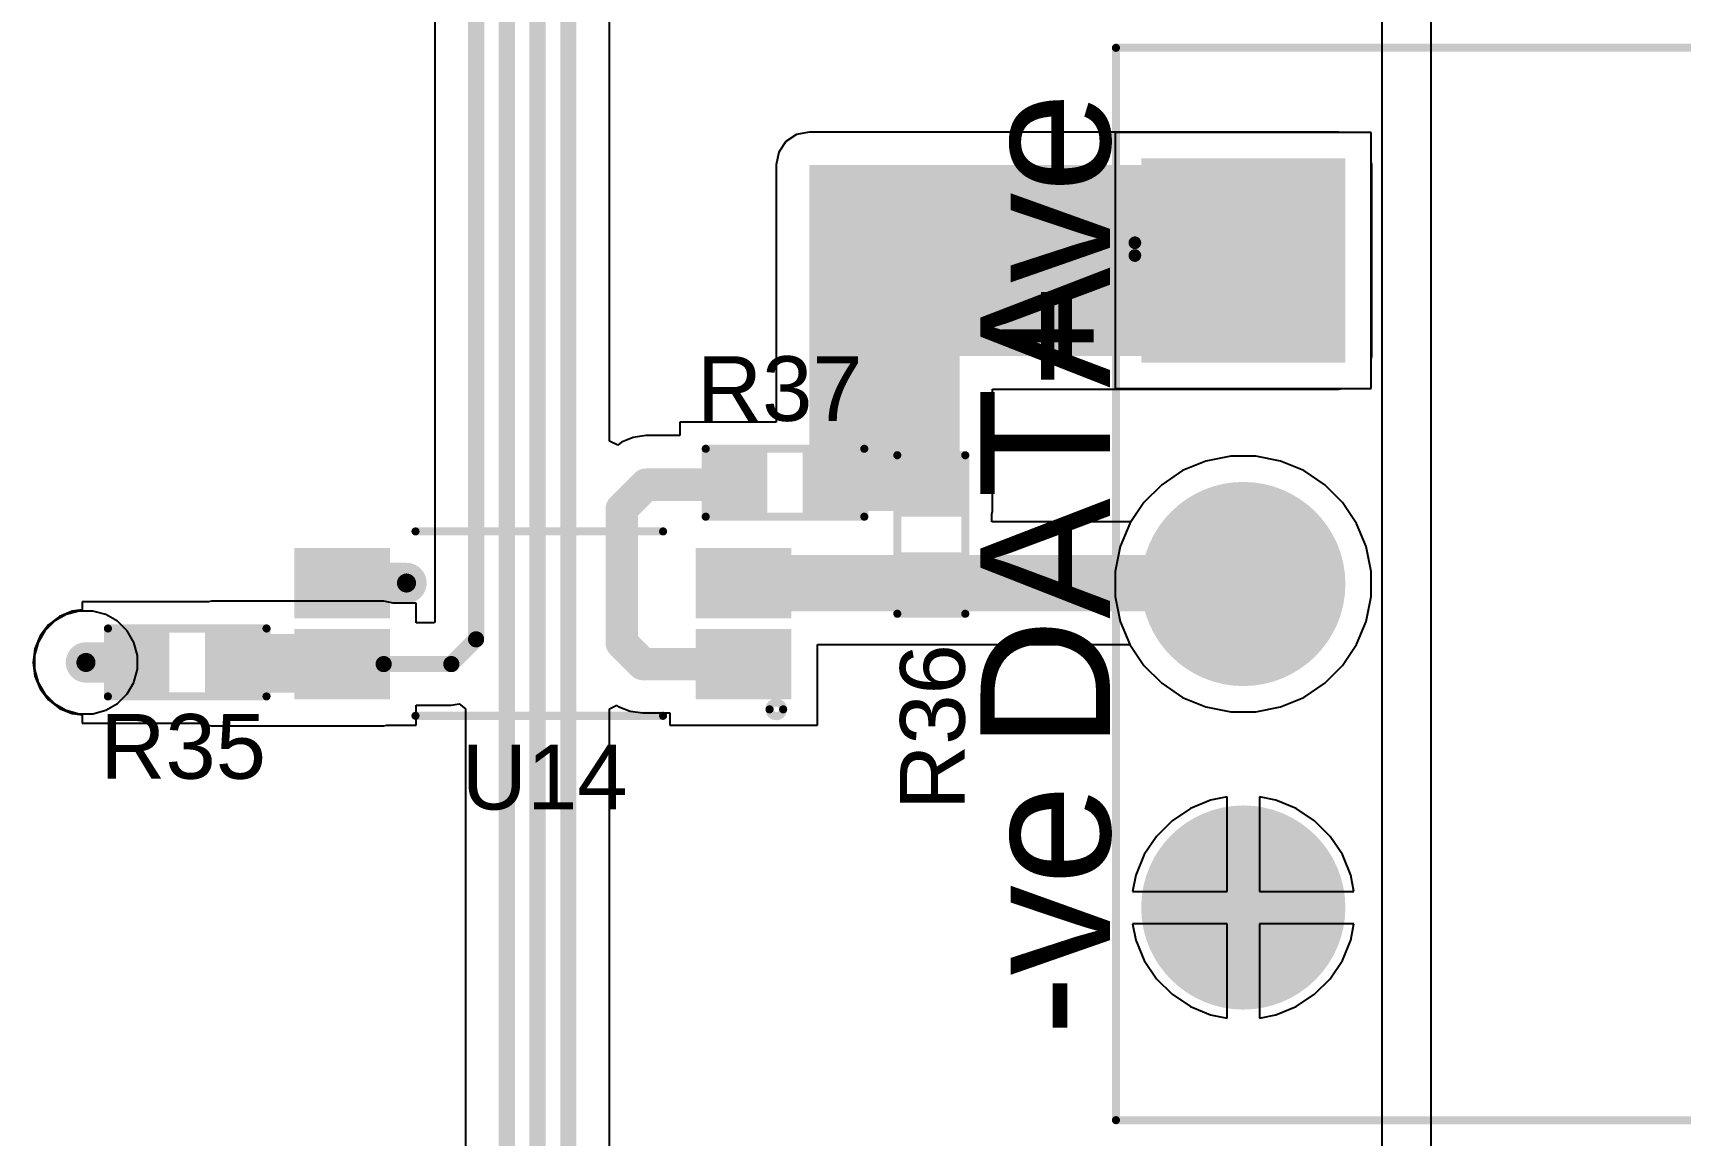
# Model space of a CAD drawing. Header units: millimetres. Extents: x 0 to 214, y 0 to 214.
# Drawn here: x 6.733 to 7.751, y 1.488 to 2.169 of the extents above; entities that cross this region are included whole.
import ezdxf

# ---------------------------------------------------------------- set-up
doc = ezdxf.new("R2010")
doc.units = ezdxf.units.MM
doc.header["$MEASUREMENT"] = 0
for name, color, linetype in [('BottomLayer', 5, 'Continuous'), ('BottomSolder', 6, 'Continuous'), ('MultiLayer', 9, 'Continuous'), ('PadHoleLayer', 156, 'Continuous'), ('TopLayer', 1, 'Continuous'), ('TopOverlay', 2, 'Continuous'), ('TopPaste', 8, 'Continuous'), ('TopSolder', 216, 'Continuous'), ('ViaHoleLayer', 16, 'Continuous')]:
    doc.layers.add(name, color=color, linetype=linetype)
doc.styles.add('Arial', font='', dxfattribs={"height": 0.2})
doc.styles.get('Arial').set_extended_font_data('Arial')

# ---------------------------------------------------------------- blocks, each defined once
blk = doc.blocks.new('PS2801C_1_F3_A_253')
at = {"layer": 'TopLayer'}
for points in [[(-0.1496, 0.0427), (-0.0984, 0.0427), (-0.0984, 0.0073), (-0.1496, 0.0073)], [(0.0984, 0.0427), (0.1496, 0.0427), (0.1496, 0.0073), (0.0984, 0.0073)], [(-0.1496, -0.0073), (-0.0984, -0.0073), (-0.0984, -0.0427), (-0.1496, -0.0427)], [(0.0984, -0.0073), (0.1496, -0.0073), (0.1496, -0.0427), (0.0984, -0.0427)]]:
    blk.add_hatch(color=1, dxfattribs=at).paths.add_polyline_path(points)
at = {"layer": 'TopPaste'}
for points in [[(-0.1496, 0.0427), (-0.0984, 0.0427), (-0.0984, 0.0073), (-0.1496, 0.0073)], [(0.0984, 0.0427), (0.1496, 0.0427), (0.1496, 0.0073), (0.0984, 0.0073)], [(-0.1496, -0.0073), (-0.0984, -0.0073), (-0.0984, -0.0427), (-0.1496, -0.0427)], [(0.0984, -0.0073), (0.1496, -0.0073), (0.1496, -0.0427), (0.0984, -0.0427)]]:
    blk.add_hatch(color=8, dxfattribs=at).paths.add_polyline_path(points)
at = {"layer": 'TopSolder'}
for points in [[(-0.1536, 0.0467), (-0.0944, 0.0467), (-0.0944, 0.0033), (-0.1536, 0.0033)], [(0.0944, 0.0467), (0.1536, 0.0467), (0.1536, 0.0033), (0.0944, 0.0033)], [(-0.1536, -0.0033), (-0.0944, -0.0033), (-0.0944, -0.0467), (-0.1536, -0.0467)], [(0.0944, -0.0033), (0.1536, -0.0033), (0.1536, -0.0467), (0.0944, -0.0467)]]:
    blk.add_hatch(color=216, dxfattribs=at).paths.add_polyline_path(points)
at = {"layer": 'TopOverlay'}
for points, const_width in [([(-0.14, 0.053, 1), (-0.1484, 0.053, 1)], 0.005), ([(-0.1497, 0.053, 1), (-0.1472, 0.053, 1)], 0.0025), ([(-0.1413, 0.053, 1), (-0.1388, 0.053, 1)], 0.0025), ([(-0.0755, 0.057, 1), (-0.073, 0.057, 1)], 0.0025), ([(0.0775, 0.057, 1), (0.08, 0.057, 1)], 0.0025), ([(-0.0755, -0.057, 1), (-0.073, -0.057, 1)], 0.0025), ([(0.0775, -0.057, 1), (0.08, -0.057, 1)], 0.0025)]:
    blk.add_lwpolyline(points, format="xyb", close=True, dxfattribs=dict(at, const_width=const_width))
at = {"layer": 'TopOverlay', "const_width": 0.005}
for points in [[(0.0788, 0.057), (-0.0742, 0.057)], [(0.0788, -0.057), (-0.0742, -0.057)]]:
    blk.add_lwpolyline(points, dxfattribs=at)
blk = doc.blocks.new('TBP01R1_508_03BE_304')
at = {"layer": 'BottomLayer'}
blk.add_hatch(color=5, dxfattribs=at).paths.add_polyline_path([(-0.1591, 0.0591), (-0.0409, 0.0591), (-0.0409, -0.0591), (-0.1591, -0.0591)])
h = blk.add_hatch(color=5, dxfattribs=at)
edge = h.paths.add_edge_path()
edge.add_arc((0.1, 0), 0.0591, 0, 360)
h = blk.add_hatch(color=5, dxfattribs=at)
edge = h.paths.add_edge_path()
edge.add_arc((0.3, 0), 0.0591, 0, 360)
at = {"layer": 'BottomSolder'}
blk.add_hatch(color=6, dxfattribs=at).paths.add_polyline_path([(-0.1631, 0.0631), (-0.0369, 0.0631), (-0.0369, -0.0631), (-0.1631, -0.0631)])
h = blk.add_hatch(color=6, dxfattribs=at)
edge = h.paths.add_edge_path()
edge.add_arc((0.1, 0), 0.0631, 0, 360)
h = blk.add_hatch(color=6, dxfattribs=at)
edge = h.paths.add_edge_path()
edge.add_arc((0.3, 0), 0.0631, 0, 360)
at = {"layer": 'MultiLayer'}
blk.add_hatch(color=9, dxfattribs=at).paths.add_polyline_path([(-0.1591, 0.0591), (-0.0409, 0.0591), (-0.0409, -0.0591), (-0.1591, -0.0591)])
h = blk.add_hatch(color=9, dxfattribs=at)
edge = h.paths.add_edge_path()
edge.add_arc((0.1, 0), 0.0591, 0, 360)
h = blk.add_hatch(color=9, dxfattribs=at)
edge = h.paths.add_edge_path()
edge.add_arc((0.3, 0), 0.0591, 0, 360)
at = {"layer": 'PadHoleLayer'}
h = blk.add_hatch(color=156, dxfattribs=at)
edge = h.paths.add_edge_path()
edge.add_arc((-0.1, 0), 0.0335, 0, 360)
h = blk.add_hatch(color=156, dxfattribs=at)
edge = h.paths.add_edge_path()
edge.add_arc((0.1, 0), 0.0335, 0, 360)
h = blk.add_hatch(color=156, dxfattribs=at)
edge = h.paths.add_edge_path()
edge.add_arc((0.3, 0), 0.0335, 0, 360)
at = {"layer": 'TopLayer'}
blk.add_hatch(color=1, dxfattribs=at).paths.add_polyline_path([(-0.1591, 0.0591), (-0.0409, 0.0591), (-0.0409, -0.0591), (-0.1591, -0.0591)])
h = blk.add_hatch(color=1, dxfattribs=at)
edge = h.paths.add_edge_path()
edge.add_arc((0.1, 0), 0.0591, 0, 360)
h = blk.add_hatch(color=1, dxfattribs=at)
edge = h.paths.add_edge_path()
edge.add_arc((0.3, 0), 0.0591, 0, 360)
at = {"layer": 'TopSolder'}
blk.add_hatch(color=216, dxfattribs=at).paths.add_polyline_path([(-0.1631, 0.0631), (-0.0369, 0.0631), (-0.0369, -0.0631), (-0.1631, -0.0631)])
h = blk.add_hatch(color=216, dxfattribs=at)
edge = h.paths.add_edge_path()
edge.add_arc((0.1, 0), 0.0631, 0, 360)
h = blk.add_hatch(color=216, dxfattribs=at)
edge = h.paths.add_edge_path()
edge.add_arc((0.3, 0), 0.0631, 0, 360)
at = {"layer": 'TopOverlay'}
for points, const_width in [([(0.4315, 0.3937), (-0.2315, 0.3937)], 0.005), ([(-0.2315, -0.0787), (-0.2315, 0.3937)], 0.005), ([(0.4315, -0.0787), (0.4315, 0.3937)], 0.005), ([(-0.126, 0.32), (-0.145, 0.339)], 0.01), ([(-0.094, 0.32), (-0.075, 0.339)], 0.01), ([(0.074, 0.32), (0.055, 0.339)], 0.01), ([(0.074, 0.32), (0.055, 0.339)], 0.01), ([(0.106, 0.32), (0.125, 0.339)], 0.01), ([(0.106, 0.32), (0.125, 0.339)], 0.01), ([(0.274, 0.32), (0.255, 0.339)], 0.01), ([(0.306, 0.32), (0.325, 0.339)], 0.01), ([(-0.094, 0.32), (-0.126, 0.32)], 0.01), ([(0.106, 0.32), (0.074, 0.32)], 0.01), ([(0.106, 0.32), (0.074, 0.32)], 0.01), ([(0.306, 0.32), (0.274, 0.32)], 0.01), ([(0.4315, -0.0787), (-0.2315, -0.0787)], 0.005)]:
    blk.add_lwpolyline(points, dxfattribs=dict(at, const_width=const_width))
for points, const_width in [([(-0.2327, 0.3937, 1), (-0.2302, 0.3937, 1)], 0.0025), ([(-0.2327, 0.3937, 1), (-0.2302, 0.3937, 1)], 0.0025), ([(0.4302, 0.3937, 1), (0.4327, 0.3937, 1)], 0.0025), ([(0.4302, 0.3937, 1), (0.4327, 0.3937, 1)], 0.0025), ([(-0.1475, 0.339, 1), (-0.1425, 0.339, 1)], 0.005), ([(-0.0775, 0.339, 1), (-0.0725, 0.339, 1)], 0.005), ([(0.0525, 0.339, 1), (0.0575, 0.339, 1)], 0.005), ([(0.0525, 0.339, 1), (0.0575, 0.339, 1)], 0.005), ([(0.1225, 0.339, 1), (0.1275, 0.339, 1)], 0.005), ([(0.1225, 0.339, 1), (0.1275, 0.339, 1)], 0.005), ([(0.2525, 0.339, 1), (0.2575, 0.339, 1)], 0.005), ([(0.3225, 0.339, 1), (0.3275, 0.339, 1)], 0.005), ([(-0.1285, 0.32, 1), (-0.1235, 0.32, 1)], 0.005), ([(-0.1285, 0.32, 1), (-0.1235, 0.32, 1)], 0.005), ([(-0.0965, 0.32, 1), (-0.0915, 0.32, 1)], 0.005), ([(-0.0965, 0.32, 1), (-0.0915, 0.32, 1)], 0.005), ([(0.0715, 0.32, 1), (0.0765, 0.32, 1)], 0.005), ([(0.0715, 0.32, 1), (0.0765, 0.32, 1)], 0.005), ([(0.0715, 0.32, 1), (0.0765, 0.32, 1)], 0.005), ([(0.0715, 0.32, 1), (0.0765, 0.32, 1)], 0.005), ([(0.1035, 0.32, 1), (0.1085, 0.32, 1)], 0.005), ([(0.1035, 0.32, 1), (0.1085, 0.32, 1)], 0.005), ([(0.1035, 0.32, 1), (0.1085, 0.32, 1)], 0.005), ([(0.1035, 0.32, 1), (0.1085, 0.32, 1)], 0.005), ([(0.2715, 0.32, 1), (0.2765, 0.32, 1)], 0.005), ([(0.2715, 0.32, 1), (0.2765, 0.32, 1)], 0.005), ([(0.3035, 0.32, 1), (0.3085, 0.32, 1)], 0.005), ([(0.3035, 0.32, 1), (0.3085, 0.32, 1)], 0.005), ([(-0.1031, -0.067, 1), (-0.1109, -0.067, 1)], 0.00787), ([(-0.1129, -0.067, 1), (-0.109, -0.067, 1)], 0.00394), ([(-0.105, -0.067, 1), (-0.1011, -0.067, 1)], 0.00394), ([(-0.2327, -0.0787, 1), (-0.2302, -0.0787, 1)], 0.0025), ([(-0.2327, -0.0787, 1), (-0.2302, -0.0787, 1)], 0.0025), ([(0.4302, -0.0787, 1), (0.4327, -0.0787, 1)], 0.0025), ([(0.4302, -0.0787, 1), (0.4327, -0.0787, 1)], 0.0025)]:
    blk.add_lwpolyline(points, format="xyb", close=True, dxfattribs=dict(at, const_width=const_width))
blk = doc.blocks.new('RES_0603_412')
at = {"layer": 'TopLayer'}
for points in [[(-0.015, 0.0175), (-0.015, -0.0175), (-0.045, -0.0175), (-0.045, 0.0175)], [(0.045, 0.0175), (0.045, -0.0175), (0.015, -0.0175), (0.015, 0.0175)]]:
    blk.add_hatch(color=1, dxfattribs=at).paths.add_polyline_path(points)
at = {"layer": 'TopPaste'}
for points in [[(-0.015, 0.0175), (-0.015, -0.0175), (-0.045, -0.0175), (-0.045, 0.0175)], [(0.045, 0.0175), (0.045, -0.0175), (0.015, -0.0175), (0.015, 0.0175)]]:
    blk.add_hatch(color=8, dxfattribs=at).paths.add_polyline_path(points)
at = {"layer": 'TopSolder'}
for points in [[(-0.011, 0.0215), (-0.011, -0.0215), (-0.049, -0.0215), (-0.049, 0.0215)], [(0.049, 0.0215), (0.049, -0.0215), (0.011, -0.0215), (0.011, 0.0215)]]:
    blk.add_hatch(color=216, dxfattribs=at).paths.add_polyline_path(points)
at = {"layer": 'TopOverlay', "const_width": 0.005}
for points in [[(-0.049, 0.021), (0.049, 0.021)], [(-0.049, -0.021), (-0.049, 0.021)], [(0.049, -0.021), (0.049, 0.021)], [(-0.049, -0.021), (0.049, -0.021)]]:
    blk.add_lwpolyline(points, dxfattribs=at)
at = {"layer": 'TopOverlay', "const_width": 0.0025}
for points in [[(-0.05025, 0.021, 1), (-0.04775, 0.021, 1)], [(-0.05025, 0.021, 1), (-0.04775, 0.021, 1)], [(0.04775, 0.021, 1), (0.05025, 0.021, 1)], [(0.04775, 0.021, 1), (0.05025, 0.021, 1)], [(-0.05025, -0.021, 1), (-0.04775, -0.021, 1)], [(-0.05025, -0.021, 1), (-0.04775, -0.021, 1)], [(0.04775, -0.021, 1), (0.05025, -0.021, 1)], [(0.04775, -0.021, 1), (0.05025, -0.021, 1)]]:
    blk.add_lwpolyline(points, format="xyb", close=True, dxfattribs=at)
blk = doc.blocks.new('RES_0603_413')
at = {"layer": 'TopLayer'}
for points in [[(-0.015, 0.0175), (-0.015, -0.0175), (-0.045, -0.0175), (-0.045, 0.0175)], [(0.045, 0.0175), (0.045, -0.0175), (0.015, -0.0175), (0.015, 0.0175)]]:
    blk.add_hatch(color=1, dxfattribs=at).paths.add_polyline_path(points)
at = {"layer": 'TopPaste'}
for points in [[(-0.015, 0.0175), (-0.015, -0.0175), (-0.045, -0.0175), (-0.045, 0.0175)], [(0.045, 0.0175), (0.045, -0.0175), (0.015, -0.0175), (0.015, 0.0175)]]:
    blk.add_hatch(color=8, dxfattribs=at).paths.add_polyline_path(points)
at = {"layer": 'TopSolder'}
for points in [[(-0.011, 0.0215), (-0.011, -0.0215), (-0.049, -0.0215), (-0.049, 0.0215)], [(0.049, 0.0215), (0.049, -0.0215), (0.011, -0.0215), (0.011, 0.0215)]]:
    blk.add_hatch(color=216, dxfattribs=at).paths.add_polyline_path(points)
at = {"layer": 'TopOverlay', "const_width": 0.005}
for points in [[(-0.049, 0.021), (0.049, 0.021)], [(-0.049, 0.021), (-0.049, -0.021)], [(0.049, 0.021), (0.049, -0.021)], [(-0.049, -0.021), (0.049, -0.021)]]:
    blk.add_lwpolyline(points, dxfattribs=at)
at = {"layer": 'TopOverlay', "const_width": 0.0025}
for points in [[(-0.05025, 0.021, 1), (-0.04775, 0.021, 1)], [(-0.05025, 0.021, 1), (-0.04775, 0.021, 1)], [(0.04775, 0.021, 1), (0.05025, 0.021, 1)], [(0.04775, 0.021, 1), (0.05025, 0.021, 1)], [(-0.05025, -0.021, 1), (-0.04775, -0.021, 1)], [(-0.05025, -0.021, 1), (-0.04775, -0.021, 1)], [(0.04775, -0.021, 1), (0.05025, -0.021, 1)], [(0.04775, -0.021, 1), (0.05025, -0.021, 1)]]:
    blk.add_lwpolyline(points, format="xyb", close=True, dxfattribs=at)
blk = doc.blocks.new('RES_0603_414')
at = {"layer": 'TopLayer'}
for points in [[(-0.015, 0.0175), (-0.015, -0.0175), (-0.045, -0.0175), (-0.045, 0.0175)], [(0.045, 0.0175), (0.045, -0.0175), (0.015, -0.0175), (0.015, 0.0175)]]:
    blk.add_hatch(color=1, dxfattribs=at).paths.add_polyline_path(points)
at = {"layer": 'TopPaste'}
for points in [[(-0.015, 0.0175), (-0.015, -0.0175), (-0.045, -0.0175), (-0.045, 0.0175)], [(0.045, 0.0175), (0.045, -0.0175), (0.015, -0.0175), (0.015, 0.0175)]]:
    blk.add_hatch(color=8, dxfattribs=at).paths.add_polyline_path(points)
at = {"layer": 'TopSolder'}
for points in [[(-0.011, 0.0215), (-0.011, -0.0215), (-0.049, -0.0215), (-0.049, 0.0215)], [(0.049, 0.0215), (0.049, -0.0215), (0.011, -0.0215), (0.011, 0.0215)]]:
    blk.add_hatch(color=216, dxfattribs=at).paths.add_polyline_path(points)
at = {"layer": 'TopOverlay', "const_width": 0.005}
for points in [[(0.049, 0.021), (-0.049, 0.021)], [(-0.049, 0.021), (-0.049, -0.021)], [(0.049, 0.021), (0.049, -0.021)], [(0.049, -0.021), (-0.049, -0.021)]]:
    blk.add_lwpolyline(points, dxfattribs=at)
at = {"layer": 'TopOverlay', "const_width": 0.0025}
for points in [[(-0.05025, 0.021, 1), (-0.04775, 0.021, 1)], [(-0.05025, 0.021, 1), (-0.04775, 0.021, 1)], [(0.04775, 0.021, 1), (0.05025, 0.021, 1)], [(0.04775, 0.021, 1), (0.05025, 0.021, 1)], [(-0.05025, -0.021, 1), (-0.04775, -0.021, 1)], [(-0.05025, -0.021, 1), (-0.04775, -0.021, 1)], [(0.04775, -0.021, 1), (0.05025, -0.021, 1)], [(0.04775, -0.021, 1), (0.05025, -0.021, 1)]]:
    blk.add_lwpolyline(points, format="xyb", close=True, dxfattribs=at)

msp = doc.modelspace()

# ---------------------------------------------------------------- hatches: boundary and pattern name
at = {"layer": 'BottomLayer'}
h = msp.add_hatch(color=5, dxfattribs=at)
edge = h.paths.add_edge_path()
edge.add_arc((6.9639, 1.829), 0.0118, 0, 360)
h = msp.add_hatch(color=5, dxfattribs=at)
edge = h.paths.add_edge_path()
edge.add_arc((6.7658, 1.7799), 0.0118, 0, 360)
at = {"layer": 'BottomSolder'}
h = msp.add_hatch(color=6, dxfattribs=at)
edge = h.paths.add_edge_path()
edge.add_arc((6.9639, 1.829), 0.00591, 0, 360)
h = msp.add_hatch(color=6, dxfattribs=at)
edge = h.paths.add_edge_path()
edge.add_arc((6.7658, 1.7799), 0.00591, 0, 360)
at = {"layer": 'TopLayer'}
for points in [[(7.2128, 1.9693), (7.54, 1.9693), (7.54, 2.0875), (7.2128, 2.0875)], [(7.2128, 1.8735), (7.3057, 1.8735), (7.3057, 2.0875), (7.2128, 2.0875)], [(7.1469, 1.8114), (7.481, 1.8114), (7.481, 1.8464), (7.1469, 1.8464)], [(6.8434, 1.7612), (6.9498, 1.7612), (6.9498, 1.7974), (6.8434, 1.7974)]]:
    msp.add_hatch(color=1, dxfattribs=at).paths.add_polyline_path(points)
h = msp.add_hatch(color=1, dxfattribs=at)
edge = h.paths.add_edge_path()
edge.add_arc((6.9639, 1.829), 0.0118, 0, 360)
h = msp.add_hatch(color=1, dxfattribs=at)
edge = h.paths.add_edge_path()
edge.add_arc((6.7658, 1.7799), 0.0118, 0, 360)
at = {"layer": 'TopSolder'}
h = msp.add_hatch(color=216, dxfattribs=at)
edge = h.paths.add_edge_path()
edge.add_arc((6.9639, 1.829), 0.00591, 0, 360)
h = msp.add_hatch(color=216, dxfattribs=at)
edge = h.paths.add_edge_path()
edge.add_arc((6.7658, 1.7799), 0.00591, 0, 360)
at = {"layer": 'ViaHoleLayer'}
h = msp.add_hatch(color=16, dxfattribs=at)
edge = h.paths.add_edge_path()
edge.add_arc((6.9639, 1.829), 0.00591, 0, 360)
h = msp.add_hatch(color=16, dxfattribs=at)
edge = h.paths.add_edge_path()
edge.add_arc((6.7658, 1.7799), 0.00591, 0, 360)

# ---------------------------------------------------------------- linework, layer by layer
at = {"layer": 'BottomLayer'}
for p, q in [((7.597, 1.1104), (7.597, 3.266)), ((7.5667, 3.2496), (7.5667, 1.1104)), ((7.56, 2.1075), (7.4019, 2.1075)), ((7.4019, 2.1075), (7.4019, 1.9493)), ((7.56, 1.9493), (7.56, 2.1075)), ((7.4019, 1.9493), (7.56, 1.9493)), ((7.4579, 1.9044), (7.4435, 1.8985)), ((7.4732, 1.9075), (7.4579, 1.9044)), ((7.4888, 1.9075), (7.4732, 1.9075)), ((7.504, 1.9044), (7.4888, 1.9075)), ((7.5184, 1.8985), (7.504, 1.9044)), ((7.4435, 1.8985), (7.4306, 1.8898)), ((7.5314, 1.8898), (7.5184, 1.8985)), ((7.4306, 1.8898), (7.4196, 1.8788)), ((7.5424, 1.8788), (7.5314, 1.8898)), ((7.4196, 1.8788), (7.4109, 1.8658)), ((7.551, 1.8658), (7.5424, 1.8788)), ((7.4109, 1.8658), (7.405, 1.8515)), ((7.557, 1.8515), (7.551, 1.8658)), ((7.405, 1.8515), (7.4019, 1.8362)), ((7.56, 1.8362), (7.557, 1.8515)), ((7.4019, 1.8362), (7.4019, 1.8206)), ((7.56, 1.8206), (7.56, 1.8362)), ((7.4019, 1.8206), (7.405, 1.8053)), ((7.557, 1.8053), (7.56, 1.8206)), ((6.7463, 1.8054), (6.7404, 1.7995)), ((6.7536, 1.8096), (6.7463, 1.8054)), ((6.7617, 1.8117), (6.7536, 1.8096)), ((6.77, 1.8117), (6.7617, 1.8117)), ((6.7781, 1.8096), (6.77, 1.8117)), ((6.7854, 1.8054), (6.7781, 1.8096)), ((6.7913, 1.7995), (6.7854, 1.8054)), ((7.405, 1.8053), (7.4109, 1.7909)), ((7.551, 1.7909), (7.557, 1.8053)), ((6.7362, 1.7922), (6.734, 1.7841)), ((6.7404, 1.7995), (6.7362, 1.7922)), ((6.7955, 1.7922), (6.7913, 1.7995)), ((6.7977, 1.7841), (6.7955, 1.7922)), ((6.734, 1.7841), (6.734, 1.7757)), ((6.7977, 1.7757), (6.7977, 1.7841)), ((7.4109, 1.7909), (7.4196, 1.778)), ((7.5424, 1.778), (7.551, 1.7909)), ((6.734, 1.7757), (6.7362, 1.7676)), ((6.7955, 1.7676), (6.7977, 1.7757)), ((7.4196, 1.778), (7.4306, 1.767)), ((7.5314, 1.767), (7.5424, 1.778)), ((6.7362, 1.7676), (6.7404, 1.7604)), ((6.7913, 1.7604), (6.7955, 1.7676)), ((7.4306, 1.767), (7.4435, 1.7583)), ((7.5184, 1.7583), (7.5314, 1.767)), ((6.7404, 1.7604), (6.7463, 1.7545)), ((6.7463, 1.7545), (6.7536, 1.7503)), ((6.7781, 1.7503), (6.7854, 1.7545)), ((6.7854, 1.7545), (6.7913, 1.7604)), ((7.4435, 1.7583), (7.4579, 1.7524)), ((7.4579, 1.7524), (7.4732, 1.7493)), ((7.4888, 1.7493), (7.504, 1.7524)), ((7.504, 1.7524), (7.5184, 1.7583)), ((6.7536, 1.7503), (6.7617, 1.7481)), ((6.7617, 1.7481), (6.77, 1.7481)), ((6.77, 1.7481), (6.7781, 1.7503)), ((7.4732, 1.7493), (7.4888, 1.7493)), ((7.4608, 1.6948), (7.4483, 1.6896)), ((7.471, 1.6968), (7.4608, 1.6948)), ((7.471, 1.6384), (7.471, 1.6968)), ((7.5011, 1.6948), (7.491, 1.6968)), ((7.491, 1.6968), (7.491, 1.6384)), ((7.5137, 1.6896), (7.5011, 1.6948)), ((7.437, 1.682), (7.4273, 1.6724)), ((7.4483, 1.6896), (7.437, 1.682)), ((7.525, 1.682), (7.5137, 1.6896)), ((7.5346, 1.6724), (7.525, 1.682)), ((7.4273, 1.6724), (7.4198, 1.6611)), ((7.5422, 1.6611), (7.5346, 1.6724)), ((7.4198, 1.6611), (7.4146, 1.6485)), ((7.5474, 1.6485), (7.5422, 1.6611)), ((7.4146, 1.6485), (7.4126, 1.6384)), ((7.5494, 1.6384), (7.5474, 1.6485)), ((7.4126, 1.6384), (7.471, 1.6384)), ((7.491, 1.6384), (7.5494, 1.6384)), ((7.471, 1.6184), (7.4126, 1.6184)), ((7.4126, 1.6184), (7.4146, 1.6083)), ((7.471, 1.56), (7.471, 1.6184)), ((7.5494, 1.6184), (7.491, 1.6184)), ((7.491, 1.6184), (7.491, 1.56)), ((7.5474, 1.6083), (7.5494, 1.6184)), ((7.4146, 1.6083), (7.4198, 1.5957)), ((7.5422, 1.5957), (7.5474, 1.6083)), ((7.4198, 1.5957), (7.4273, 1.5844)), ((7.5346, 1.5844), (7.5422, 1.5957)), ((7.4273, 1.5844), (7.437, 1.5748)), ((7.525, 1.5748), (7.5346, 1.5844)), ((7.437, 1.5748), (7.4483, 1.5672)), ((7.5137, 1.5672), (7.525, 1.5748)), ((7.4483, 1.5672), (7.4608, 1.562)), ((7.4608, 1.562), (7.471, 1.56)), ((7.491, 1.56), (7.5011, 1.562)), ((7.5011, 1.562), (7.5137, 1.5672))]:
    msp.add_line(p, q, dxfattribs=at)
at = {"layer": 'TopLayer'}
for p, q in [((6.9814, 2.5412), (6.9814, 1.8048)), ((7.0894, 1.9167), (7.0894, 2.4341)), ((7.2128, 2.1078), (7.205, 2.1063)), ((7.54, 2.1078), (7.2128, 2.1078)), ((7.542, 2.1075), (7.54, 2.1078)), ((7.56, 2.1075), (7.542, 2.1075)), ((7.56, 2.0894), (7.56, 2.1075)), ((7.1984, 2.1019), (7.194, 2.0953)), ((7.205, 2.1063), (7.1984, 2.1019)), ((7.194, 2.0953), (7.1924, 2.0875)), ((7.1924, 2.0875), (7.1924, 1.9693)), ((7.5604, 2.0875), (7.56, 2.0894)), ((7.5604, 1.9693), (7.5604, 2.0875)), ((7.1924, 1.9693), (7.1924, 1.9285)), ((7.56, 1.9674), (7.5604, 1.9693)), ((7.56, 1.9493), (7.56, 1.9674)), ((7.3261, 1.8735), (7.3261, 1.9489)), ((7.3261, 1.9489), (7.54, 1.9489)), ((7.54, 1.9489), (7.542, 1.9493)), ((7.542, 1.9493), (7.56, 1.9493)), ((7.1924, 1.9285), (7.1328, 1.9285)), ((7.1328, 1.9285), (7.1328, 1.9201)), ((7.0944, 1.9142), (7.0894, 1.9167)), ((7.0967, 1.916), (7.0944, 1.9142)), ((7.104, 1.919), (7.0967, 1.916)), ((7.1119, 1.9201), (7.104, 1.919)), ((7.1328, 1.9201), (7.1119, 1.9201)), ((7.4579, 1.9044), (7.4435, 1.8985)), ((7.4732, 1.9075), (7.4579, 1.9044)), ((7.4888, 1.9075), (7.4732, 1.9075)), ((7.504, 1.9044), (7.4888, 1.9075)), ((7.5184, 1.8985), (7.504, 1.9044)), ((7.4435, 1.8985), (7.4306, 1.8898)), ((7.5314, 1.8898), (7.5184, 1.8985)), ((7.4306, 1.8898), (7.4196, 1.8788)), ((7.5424, 1.8788), (7.5314, 1.8898)), ((7.3257, 1.8716), (7.3261, 1.8735)), ((7.4196, 1.8788), (7.4116, 1.8668)), ((7.551, 1.8658), (7.5424, 1.8788)), ((7.3257, 1.8668), (7.3257, 1.8716)), ((7.4116, 1.8668), (7.3257, 1.8668)), ((7.557, 1.8515), (7.551, 1.8658)), ((7.56, 1.8362), (7.557, 1.8515)), ((7.56, 1.8206), (7.56, 1.8362)), ((6.7634, 1.8124), (6.7574, 1.8116)), ((6.8415, 1.8174), (6.7634, 1.8174)), ((6.7634, 1.8174), (6.7634, 1.8124)), ((6.8434, 1.8178), (6.8415, 1.8174)), ((6.9498, 1.8178), (6.8434, 1.8178)), ((6.9557, 1.8166), (6.9498, 1.8178)), ((6.9698, 1.8166), (6.9557, 1.8166)), ((6.9698, 1.8044), (6.9698, 1.8166)), ((7.557, 1.8053), (7.56, 1.8206)), ((6.7427, 1.8031), (6.7375, 1.7963)), ((6.7495, 1.8083), (6.7427, 1.8031)), ((6.7574, 1.8116), (6.7495, 1.8083)), ((6.981, 1.8044), (6.9698, 1.8044)), ((6.9814, 1.8048), (6.981, 1.8044)), ((7.551, 1.7909), (7.557, 1.8053)), ((6.7375, 1.7963), (6.7342, 1.7884)), ((6.7342, 1.7884), (6.7331, 1.7799)), ((7.2178, 1.7412), (7.2178, 1.791)), ((7.2178, 1.791), (7.4109, 1.791)), ((7.4109, 1.791), (7.4109, 1.7909)), ((7.4109, 1.7909), (7.4196, 1.778)), ((7.5424, 1.778), (7.551, 1.7909)), ((6.7331, 1.7799), (6.7342, 1.7714)), ((6.7342, 1.7714), (6.7375, 1.7635)), ((7.4196, 1.778), (7.4306, 1.767)), ((7.5314, 1.767), (7.5424, 1.778)), ((6.7375, 1.7635), (6.7427, 1.7567)), ((7.4306, 1.767), (7.4435, 1.7583)), ((7.5184, 1.7583), (7.5314, 1.767)), ((6.7427, 1.7567), (6.7495, 1.7515)), ((6.7495, 1.7515), (6.7574, 1.7483)), ((6.9698, 1.7412), (6.9698, 1.7534)), ((6.9698, 1.7534), (6.9916, 1.7534)), ((6.9916, 1.7534), (6.9965, 1.7544)), ((6.9965, 1.7544), (7.0004, 1.7512)), ((7.0004, 1.7512), (7.0004, 1.1225)), ((7.0894, 1.7513), (7.0938, 1.7535)), ((7.0894, 1.2357), (7.0894, 1.7513)), ((7.0938, 1.7535), (7.0948, 1.7527)), ((7.0948, 1.7527), (7.1021, 1.7497)), ((7.4435, 1.7583), (7.4579, 1.7524)), ((7.4579, 1.7524), (7.4732, 1.7493)), ((7.4888, 1.7493), (7.504, 1.7524)), ((7.504, 1.7524), (7.5184, 1.7583)), ((6.7574, 1.7483), (6.7634, 1.7475)), ((6.7634, 1.7475), (6.7634, 1.7424)), ((6.7634, 1.7424), (6.8356, 1.7424)), ((6.8356, 1.7424), (6.8356, 1.7424)), ((6.8356, 1.7424), (6.8434, 1.7408)), ((6.8434, 1.7408), (6.9498, 1.7408)), ((6.9498, 1.7408), (6.9518, 1.7412)), ((6.9518, 1.7412), (6.9698, 1.7412)), ((7.1021, 1.7497), (7.11, 1.7487)), ((7.11, 1.7487), (7.11, 1.7487)), ((7.11, 1.7487), (7.1267, 1.7487)), ((7.1267, 1.7487), (7.1267, 1.7412)), ((7.1267, 1.7412), (7.2178, 1.7412)), ((7.4732, 1.7493), (7.4888, 1.7493)), ((7.4608, 1.6948), (7.4483, 1.6896)), ((7.471, 1.6968), (7.4608, 1.6948)), ((7.471, 1.6384), (7.471, 1.6968)), ((7.5011, 1.6948), (7.491, 1.6968)), ((7.491, 1.6968), (7.491, 1.6384)), ((7.5137, 1.6896), (7.5011, 1.6948)), ((7.437, 1.682), (7.4273, 1.6724)), ((7.4483, 1.6896), (7.437, 1.682)), ((7.525, 1.682), (7.5137, 1.6896)), ((7.5346, 1.6724), (7.525, 1.682)), ((7.4273, 1.6724), (7.4198, 1.6611)), ((7.5422, 1.6611), (7.5346, 1.6724)), ((7.4198, 1.6611), (7.4146, 1.6485)), ((7.5474, 1.6485), (7.5422, 1.6611)), ((7.4146, 1.6485), (7.4126, 1.6384)), ((7.5494, 1.6384), (7.5474, 1.6485)), ((7.4126, 1.6384), (7.471, 1.6384)), ((7.491, 1.6384), (7.5494, 1.6384)), ((7.471, 1.6184), (7.4126, 1.6184)), ((7.4126, 1.6184), (7.4146, 1.6083)), ((7.471, 1.56), (7.471, 1.6184)), ((7.5494, 1.6184), (7.491, 1.6184)), ((7.491, 1.6184), (7.491, 1.56)), ((7.5474, 1.6083), (7.5494, 1.6184)), ((7.4146, 1.6083), (7.4198, 1.5957)), ((7.5422, 1.5957), (7.5474, 1.6083)), ((7.4198, 1.5957), (7.4273, 1.5844)), ((7.5346, 1.5844), (7.5422, 1.5957)), ((7.4273, 1.5844), (7.437, 1.5748)), ((7.525, 1.5748), (7.5346, 1.5844)), ((7.437, 1.5748), (7.4483, 1.5672)), ((7.5137, 1.5672), (7.525, 1.5748)), ((7.4483, 1.5672), (7.4608, 1.562)), ((7.4608, 1.562), (7.471, 1.56)), ((7.491, 1.56), (7.5011, 1.562)), ((7.5011, 1.562), (7.5137, 1.5672))]:
    msp.add_line(p, q, dxfattribs=at)
for points, const_width in [([(7.0639, 0.8586), (7.0639, 2.5771)], 0.01), ([(7.0259, 1.1118), (7.0259, 2.5614)], 0.01), ([(7.0449, 0.8605), (7.0449, 2.5693)], 0.01), ([(7.0069, 1.7942), (7.0069, 2.5535)], 0.01), ([(7.0969, 1.8748), (7.1119, 1.8898)], 0.02), ([(7.1119, 1.8898), (7.1678, 1.8898)], 0.02), ([(7.0969, 1.792), (7.0969, 1.8748)], 0.02), ([(6.9242, 1.8289), (6.9243, 1.829)], 0.025), ([(6.9243, 1.829), (6.9639, 1.829)], 0.025), ([(7.0969, 1.792), (7.11, 1.7789)], 0.02), ([(6.7658, 1.7799), (6.7984, 1.7799)], 0.025), ([(6.9916, 1.7789), (7.0069, 1.7942)], 0.01), ([(6.9498, 1.7789), (6.9916, 1.7789)], 0.01), ([(7.11, 1.7789), (7.1722, 1.7789)], 0.02)]:
    msp.add_lwpolyline(points, dxfattribs=dict(at, const_width=const_width))
for points, const_width in [([(7.1069, 1.8898, 1), (7.1169, 1.8898, 1)], 0.01), ([(7.1069, 1.8898, 1), (7.1169, 1.8898, 1)], 0.01), ([(7.1628, 1.8898, 1), (7.1728, 1.8898, 1)], 0.01), ([(7.0919, 1.8748, 1), (7.1019, 1.8748, 1)], 0.01), ([(7.0919, 1.8748, 1), (7.1019, 1.8748, 1)], 0.01), ([(6.918, 1.8289, 1), (6.9305, 1.8289, 1)], 0.0125), ([(6.9181, 1.829, 1), (6.9306, 1.829, 1)], 0.0125), ([(6.9181, 1.829, 1), (6.9306, 1.829, 1)], 0.0125), ([(6.9576, 1.829, 1), (6.9701, 1.829, 1)], 0.0125), ([(7.0919, 1.792, 1), (7.1019, 1.792, 1)], 0.01), ([(7.0919, 1.792, 1), (7.1019, 1.792, 1)], 0.01), ([(6.7596, 1.7799, 1), (6.7721, 1.7799, 1)], 0.0125), ([(6.7922, 1.7799, 1), (6.8047, 1.7799, 1)], 0.0125), ([(7.0044, 1.7942, 1), (7.0094, 1.7942, 1)], 0.005), ([(7.0044, 1.7942, 1), (7.0094, 1.7942, 1)], 0.005), ([(6.9473, 1.7789, 1), (6.9523, 1.7789, 1)], 0.005), ([(6.9891, 1.7789, 1), (6.9941, 1.7789, 1)], 0.005), ([(6.9891, 1.7789, 1), (6.9941, 1.7789, 1)], 0.005), ([(7.105, 1.7789, 1), (7.115, 1.7789, 1)], 0.01), ([(7.105, 1.7789, 1), (7.115, 1.7789, 1)], 0.01), ([(7.1672, 1.7789, 1), (7.1772, 1.7789, 1)], 0.01)]:
    msp.add_lwpolyline(points, format="xyb", close=True, dxfattribs=dict(at, const_width=const_width))

# ---------------------------------------------------------------- block references
for name, p, rotation in [('TBP01R1_508_03BE_304', (7.481, 1.9284), 270), ('RES_0603_413', (7.2882, 1.859), 90), ('PS2801C_1_F3_A_253', (7.0482, 1.8039), 180), ('RES_0603_414', (6.8284, 1.7799), 180)]:
    msp.add_blockref(name, p, dxfattribs=dict(rotation=rotation))
msp.add_blockref('RES_0603_412', (7.1978, 1.891))

# ---------------------------------------------------------------- texts
at = {"layer": 'TopOverlay', "style": 'Arial'}
for s, height, p in [('+ve', 0.08, (7.3987, 1.9492)), ('DATA', 0.08, (7.3986, 1.7262)), ('R36', 0.04, (7.3089, 1.6887)), ('-ve', 0.08, (7.3987, 1.5492))]:
    msp.add_text(s, height=height, rotation=90, dxfattribs=at).set_placement(p)
for s, p in [('R37', (7.1433, 1.9292)), ('R35', (6.7746, 1.708)), ('U14', (6.998, 1.689))]:
    msp.add_text(s, height=0.04, dxfattribs=at).set_placement(p)

doc.saveas('drawing.dxf')
